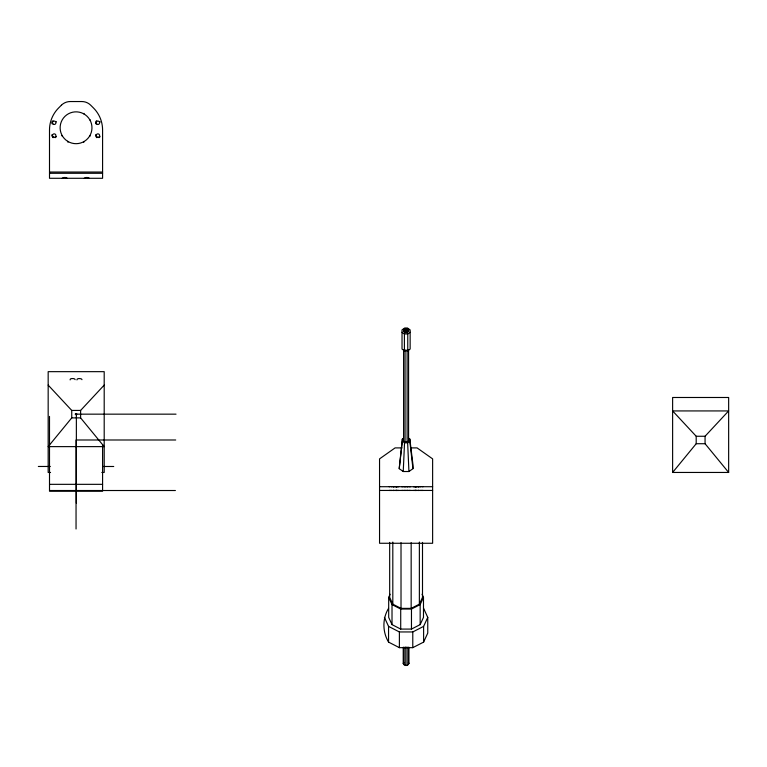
<?xml version="1.0" encoding="UTF-8"?>
<svg xmlns="http://www.w3.org/2000/svg" width="767" height="767" viewBox="0 0 767 767"><rect width="100%" height="100%" fill="white"/><g stroke="black" fill="none" stroke-linecap="round" stroke-linejoin="round"><path stroke-width="1.15" d="M70.113 379.905C69.279 377.958 75.645 378.208 75.108 379.665M76.959 379.914C76.249 377.939 82.414 378.313 81.973 379.684M408.37 438.034L409.837 439.069L412.953 464.649L412.953 468.675L408.936 471.523L403.241 471.523L404.535 442.818L402.339 441.265L402.339 439.069L403.432 438.293M403.241 471.523L399.214 468.675L402.339 441.265M402.339 439.069L399.214 468.675M405.379 331.123L405.772 328.497L407.804 329.407L407.804 330.424L406.798 331.123L404.372 330.424L404.372 329.407L405.772 328.497M422.061 594.243L423.489 597.34L423.489 617.377L420.163 624.616L411.467 629.084L400.71 629.084L392.014 624.616L388.687 617.377L388.687 597.34L390.106 594.243M423.614 608.375L427.756 617.377L427.756 633.091L423.614 642.104L412.78 647.664L399.386 647.664L388.553 642.104C382.426 631.931 382.321 618.518 388.553 608.375M389.674 542.403L389.674 597.34L392.809 604.166L401.016 608.375L411.16 608.375L419.367 604.166L422.502 597.34L422.502 542.403M420.163 624.616L420.163 604.578L423.489 597.34M408.945 647.262L408.945 663.532L406.97 665.459L405.206 665.459L403.231 663.532L403.778 662.343M423.614 642.104L423.614 626.39L427.756 617.377M404.372 330.424L405.34 329.244M407.344 332.648L407.344 331.459L408.61 329.906L407.344 328.372L404.823 328.372L403.567 329.906L403.567 331.095L404.823 332.648L407.344 332.648L408.61 331.095L408.61 329.906M48.168 385.101L71.743 410.431L71.743 417.89L48.168 446.624L104.197 446.624L80.612 417.89L80.612 410.431L104.197 385.101M403.567 331.095L404.823 329.561L404.823 328.372M672.621 472.453L696.196 443.719L696.196 436.26L672.621 410.93L728.65 410.93L705.065 436.26L705.065 443.719L728.65 472.453L672.621 472.453L672.621 397.488L728.65 397.488L728.65 472.453M402.023 332.284L404.401 333.961L407.766 333.961L410.144 332.284M407.766 350.74L410.144 349.052L410.144 329.906L407.766 328.228L404.401 328.228L402.023 329.906L402.023 349.052L404.401 350.74L407.766 350.74L407.766 333.961M405.772 329.561L406.836 329.244L406.395 328.497M404.535 442.818L407.641 442.818L409.837 441.265L409.837 439.069M403.586 349.512L403.586 440.9L405.053 441.926L407.124 441.926L408.581 440.9L408.581 349.512M404.372 329.407L405.34 328.803M388.687 597.34L392.014 604.578L400.71 609.046L411.467 609.046L420.163 604.578M384.42 617.377L388.553 626.39L399.386 631.95L412.78 631.95L423.614 626.39M62.223 178.28C63.268 177.273 65.866 177.139 67.228 178.289M84.303 178.28C85.348 177.273 87.946 177.139 89.298 178.289M404.41 486.69L405.388 486.69L404.803 486.69M407.756 486.709L406.778 486.69L407.363 486.69M407.9 490.439L406.778 490.439L407.363 490.439M395.158 486.709L398.687 486.709M395.158 490.449L398.687 490.449M393.03 486.709L394.315 486.709M393.03 490.449L394.315 490.449M393.097 486.709L393.979 486.709M393.097 490.449L393.979 490.449M404.803 490.439L405.388 490.449L404.276 490.439M416.395 486.709L415.1 486.709L416.059 486.709M416.423 486.709L417.018 486.709M416.395 490.449L415.1 490.449L416.059 490.449M416.423 490.449L417.018 490.449M396.117 486.709L396.999 486.709L396.414 486.69M418.197 486.709L419.079 486.709L417.862 486.709M396.117 490.449L396.999 490.449L396.414 490.439M418.197 490.449L419.079 490.449L417.862 490.449M389.109 486.709L389.741 486.69M420.326 486.709L420.968 486.69M389.109 490.449L391.841 490.449M420.326 490.449L423.068 490.449M413.49 486.709L415.695 486.709M413.49 490.449L415.695 490.449M401.697 486.709L403.404 486.69M401.697 490.449L403.404 490.439M49.5 172.038L102.586 172.038M49.5 173.284L102.586 173.284M405.379 328.698L406.798 328.698M403.567 329.906L404.823 331.459L407.344 331.459M71.743 410.431L80.612 410.431M176.026 414.161L76.364 414.161L76.364 503.171M71.743 417.89L80.612 417.89M696.196 436.26L705.065 436.26M175.71 439.99L76.048 439.99L76.048 529M696.196 443.719L705.065 443.719M402.033 447.899L395.091 447.899L379.55 458.877L379.55 543.266L432.626 543.266L432.626 458.877L417.075 447.899L411.294 447.899M38.35 466.47L50.315 466.47M102.97 466.489L113.737 466.489M50.545 472.453L48.168 472.453L48.168 371.659L104.197 371.659L104.197 472.453L101.81 472.453M49.51 484.332L102.586 484.332M379.55 486.709L432.626 486.709M379.55 490.449L432.626 490.449M49.5 490.516L175.403 490.516M408.773 486.69L410.479 486.709M408.773 490.439L410.479 490.449M422.435 486.69L423.068 486.709M391.208 486.69L391.841 486.709M406.836 328.803L407.804 329.407M406.836 329.244L407.804 330.424M408.61 331.095L407.344 329.561L407.344 328.372M408.399 662.343L408.945 663.532M406.395 329.561L406.798 331.123M409.837 441.265L412.953 468.675M407.641 442.818L408.936 471.523M419.367 542.068L419.367 604.166M412.78 631.95L412.78 647.664M411.467 609.046L411.467 629.084M411.16 542.691L411.16 608.375M408.399 647.243L408.399 664.711M407.124 349.637L407.124 441.926M406.97 646.869L406.97 665.459M405.206 646.869L405.206 665.459M405.053 349.637L405.053 441.926M404.823 331.459L404.823 332.648M404.401 333.961L404.401 350.74M403.778 647.243L403.778 664.711M403.231 647.262L403.231 663.532M401.016 542.691L401.016 608.375M400.71 609.046L400.71 629.084M399.386 631.95L399.386 647.664M392.809 542.068L392.809 604.166M392.014 604.578L392.014 624.616M388.553 626.39L388.553 642.104M102.586 444.611L102.586 491.187L49.51 491.187L49.5 416.414M90.42 119.997A10.46 10.46 0 0 1 90.075 120.227M83.833 142.374A11.332 11.332 0 0 1 83.613 141.77M61.811 135.845A9.971 9.971 0 0 1 62.194 135.625M56.355 136.459A2.339 2.339 0 0 1 55.243 137.667M53.144 137.667A2.339 2.339 0 0 1 52.597 137.283M51.916 136.152A2.339 2.339 0 0 1 52.022 134.676M52.098 123.823A2.339 2.339 0 0 1 52.99 120.755M56.202 121.569A2.339 2.339 0 0 1 56.346 121.867M100.065 136.459A2.339 2.339 0 0 1 98.953 137.667M96.853 137.667A2.339 2.339 0 0 1 96.306 137.283M95.635 136.152A2.339 2.339 0 0 1 95.731 134.676M95.808 123.823A2.339 2.339 0 0 1 96.7 120.755M99.911 121.569A2.339 2.339 0 0 1 100.122 122.03M89.806 135.778A10.297 10.297 0 0 1 90.19 136.018M83.804 113.861A11.515 11.515 0 0 1 84.006 113.363M68.158 141.598A11.265 11.265 0 0 1 67.937 142.24M75.54 413.576L75.252 414.295L76.403 414.851L76.777 413.883L75.54 413.576M61.398 105.204L58.656 107.926A31.226 31.226 0 0 0 49.5 130.016L49.5 178.289L102.586 178.289L102.586 130.016A31.226 31.226 0 0 0 93.43 107.926L90.698 105.204A12.493 12.493 0 0 0 81.868 101.541L70.219 101.541A12.493 12.493 0 0 0 61.398 105.204M67.678 141.31A15.925 15.925 0 0 0 91.963 128.242A15.925 15.925 0 0 0 68.503 113.746A15.925 15.925 0 0 0 67.678 141.31M53.278 124.225A1.716 1.716 0 0 0 55.905 122.825A1.716 1.716 0 0 0 53.383 121.253A1.716 1.716 0 0 0 53.278 124.225M53.278 137.025A1.716 1.716 0 0 0 55.905 135.625A1.716 1.716 0 0 0 53.383 134.052A1.716 1.716 0 0 0 53.278 137.025M96.997 137.025A1.716 1.716 0 0 0 99.614 135.625A1.716 1.716 0 0 0 97.093 134.052A1.716 1.716 0 0 0 96.997 137.025M96.997 124.225A1.716 1.716 0 0 0 99.614 122.825A1.716 1.716 0 0 0 97.093 121.253A1.716 1.716 0 0 0 96.997 124.225"/></g></svg>
